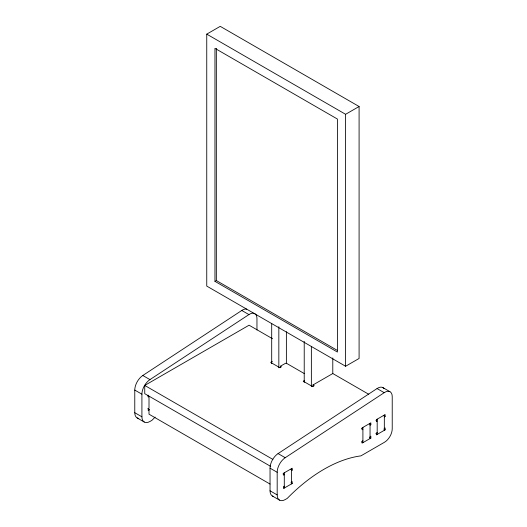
<?xml version="1.0" encoding="UTF-8"?>
<svg xmlns="http://www.w3.org/2000/svg" width="527" height="527" viewBox="0 0 527 527"><rect width="100%" height="100%" fill="white"/><g stroke="black" fill="none" stroke-linecap="round" stroke-linejoin="round"><path stroke-width="0.79" d="M138.785 418.431A11.37 6.561 -60 0 1 134.774 412.7L134.774 390.072A12.207 7.049 -60 0 1 142.81 375.487L241.788 310.462A10.421 6.014 -60 0 1 246.676 309.138M155.155 417.114A144.839 83.622 -60 0 0 151.934 420.335L149.951 421.481A11.37 6.561 -60 0 1 141.915 416.817L141.915 394.196A12.207 7.049 -60 0 1 149.951 379.611L248.928 314.586A10.421 6.014 -60 0 1 256.959 318.604L256.959 330.021M273.177 496.355A11.37 6.561 -60 0 1 270.041 490.795L270.041 468.167A12.207 7.049 -60 0 1 278.078 453.582L377.055 388.557A10.421 6.014 -60 0 1 384.045 388.63M277.182 494.912L277.182 472.291A12.207 7.049 -60 0 1 285.219 457.706L384.196 392.681A10.421 6.014 -60 0 1 392.226 396.699L392.226 428.491A11.06 6.383 -60 0 1 384.176 442.443L360.923 455.868A144.839 83.622 -60 0 0 287.202 498.43L285.219 499.576A11.37 6.561 -60 0 1 277.182 494.912L270.041 490.795M206.749 34.136L220.24 26.35L359.091 106.513L359.091 358.465L345.6 366.252L206.749 286.089L206.749 34.136L345.6 114.3L359.091 106.513M214.957 281.352L337.399 352.043L337.399 119.036L214.957 48.346L214.957 281.352L216.347 280.548L337.359 350.415M270.746 466.428L144.741 393.682L144.741 385.435L249.073 325.199L272.518 338.729M149.556 409.65L148.212 410.428L148.212 408.55L149.009 408.089L149.009 396.6L148.212 397.055L148.212 395.178M272.327 361.482L270.7 362.424L279.824 367.694L281.464 366.752L280.476 366.179L285.614 363.241L286.8 363.472L304.342 373.603M304.468 380.494L303.236 381.205L312.583 386.601L314.211 385.665L312.992 384.96L312.992 386.456M312.992 384.96L332.794 373.531L368.755 394.288M291.418 470.571L292.208 470.11L292.208 468.233L283.48 473.272L283.48 475.15L284.277 474.695L282.979 473.944M370.046 425.17L370.843 424.716L370.843 422.838L362.115 427.878L362.115 429.755L362.905 429.294L361.608 428.543M384.335 416.923L385.125 416.468L385.125 414.591L376.39 419.63L376.39 421.508L377.187 421.053L375.889 420.302M284.277 486.184L283.48 486.645L283.48 488.522L292.208 483.483L292.208 481.606L291.418 482.067M362.905 440.789L362.115 441.244L362.115 443.128L370.843 438.089L370.843 436.204L370.046 436.666M377.187 432.548L376.39 433.003L376.39 434.88L385.125 429.841L385.125 427.957L384.335 428.418M382.747 387.523L389.888 391.647M241.788 310.462L248.928 314.586M377.055 388.557L384.196 392.681M383.827 415.717L385.125 416.468M383.827 429.09L385.125 429.841M369.546 423.965L370.843 424.716M375.804 433.629L377.187 434.426L377.187 419.176M369.546 437.338L370.843 438.089M361.529 441.87L362.905 442.667L362.905 427.417M142.81 375.487L149.951 379.611M278.078 453.582L285.219 457.706M290.911 469.359L292.208 470.11M144.741 385.435L272.881 459.412M147.712 395.849L149.009 396.6M134.774 390.072L141.915 394.196M270.041 468.167L277.182 472.291M290.911 482.732L292.208 483.483M147.922 408.425L149.009 409.051L149.009 414.189L270.028 484.056M134.774 412.7L141.915 416.817M137.119 417.918L144.26 422.041M272.387 496.012L279.527 500.136M384.328 415.052L384.328 430.302M370.046 423.293L370.046 438.543M345.6 114.3L345.6 366.252M332.787 357.925L332.787 373.551M311.365 346.298L311.365 386.561M304.224 341.358L304.224 382.444M291.431 468.701L291.431 483.951M286.378 331.72L286.378 363.722M284.29 472.824L284.29 488.074M280.476 366.179L280.476 367.675M278.836 326.694L278.836 367.78M271.695 323.394L271.695 363.656M216.347 48.372L216.347 280.548"/></g></svg>
